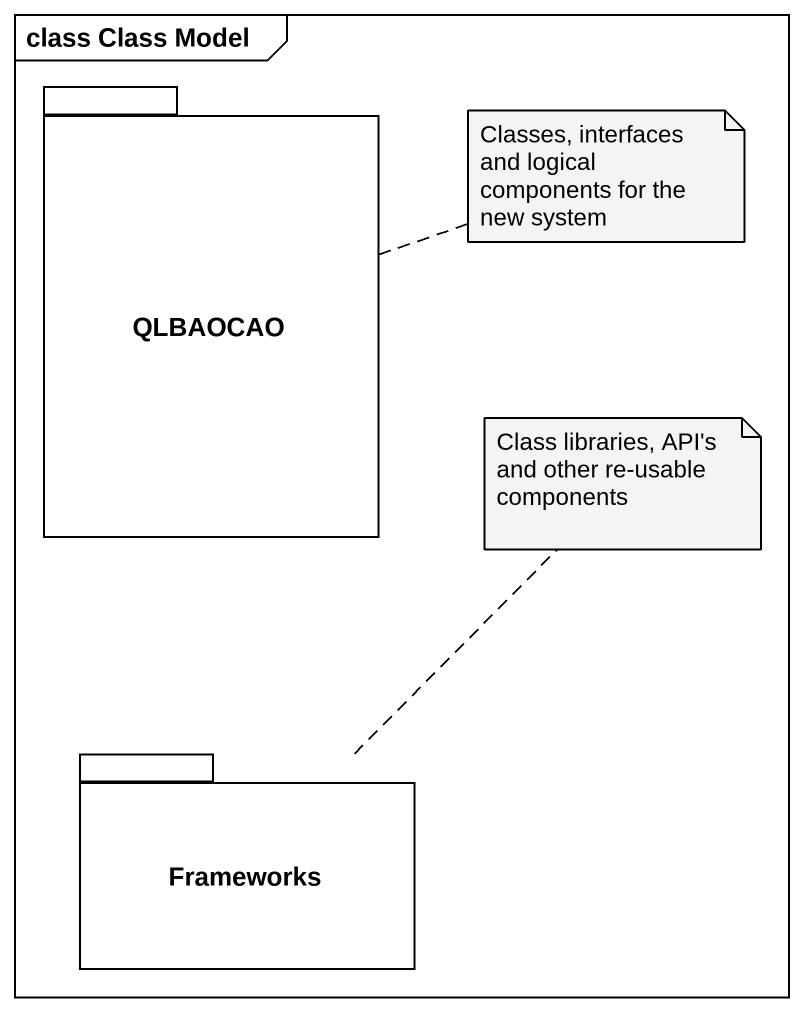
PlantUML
@startuml
mainframe class Class Model
package QLBAOCAO {
}
package Frameworks {
}
note right of QLBAOCAO : Classes, interfaces and logical components for the new system
note top of Frameworks : Class libraries, API's and other re-usable components
@enduml
